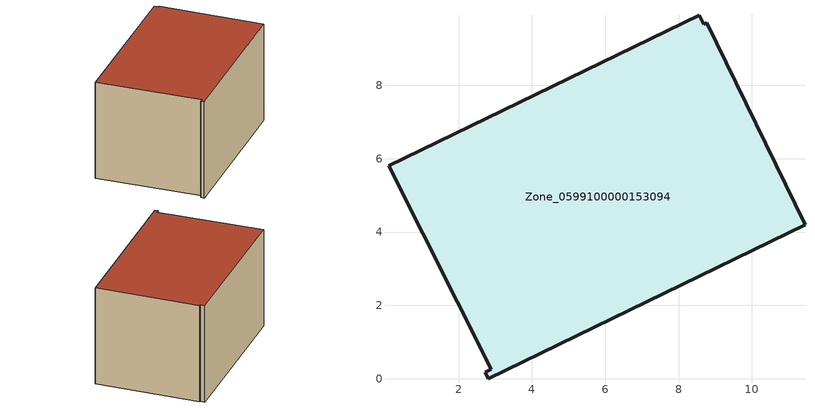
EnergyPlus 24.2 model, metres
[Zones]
Zone_0599100000153094
 floor ground (C_G): 8.77,9.71 11.45,4.2 2.81,0 2.73,0.17 2.89,0.26 0.09,5.81 8.57,9.91 8.69,9.67 z0
 wall outside (C_F): 11.45,4.2 8.77,9.71 8.69,9.67 8.57,9.91 0.09,5.81 2.89,0.26 2.73,0.17 2.81,0 11.45,4.2 z0:6.03
 roof outside (C_R): 8.69,9.67 8.57,9.91 0.09,5.81 2.89,0.26 2.73,0.17 2.81,0 11.45,4.2 8.77,9.71 z6.03
[BUILDING]
Pand.0599100000153094: North Axis=0; Terrain=City; Loads Convergence Tolerance Value=0.04; Temperature Convergence Tolerance Value=0.4; Solar Distribution=FullExterior; Maximum Number of Warmup Days=25; Minimum Number of Warmup Days=1
[Site:Location]
Rotterdam.The.Hague.AP_ZH_NLD Design_Conditions: Latitude=51.96; Longitude=4.45; Time Zone=1; Elevation=-4.5
[SITE:GROUNDTEMPERATURE:BUILDINGSURFACE]
18, 18, 18, 18, 18, 18, 18, 18, 18, 18, 18, 18
[MATERIAL] Thermal Absorptance=0.9; Solar Absorptance=0.7; Visible Absorptance=0.7
Name | Roughness | Thickness | Conductivity | Density | Specific Heat
G.TC.1965-1974 | MediumSmooth | 0.15 | 0.882353 | 540 | 1210
F.TC.1965-1974 | Rough | 0.3 | 0.697674 | 1920 | 840
R.TC.1965-1974 | MediumRough | 0.2 | 0.232558 | 1500 | 1000
[CONSTRUCTION]
C_G: G.TC.1965-1974
C_F: F.TC.1965-1974
C_R: R.TC.1965-1974
[ZONE]
Zone_0599100000153094: Type=1; Multiplier=1; Ceiling Height=Autocalculate; Volume=Autocalculate; Floor Area=autocalculate; Part of Total Floor Area=Yes
[ZONEINFILTRATION:DESIGNFLOWRATE]
Infil_Zone_0599100000153094: Zone or ZoneList or Space or SpaceList=Zone_0599100000153094; Schedule=AlwaysOn; Design Flow Rate Calculation Method=Flow/Area; Flow Rate per Floor Area=0.003; Constant Term Coefficient=1; Temperature Term Coefficient=0; Velocity Term Coefficient=0; Velocity Squared Term Coefficient=0
[HVACTEMPLATE:ZONE:IDEALLOADSAIRSYSTEM]
Zone_0599100000153094: Maximum Heating Supply Air Temperature=50; Minimum Cooling Supply Air Temperature=13; Maximum Heating Supply Air Humidity Ratio=0.0156; Minimum Cooling Supply Air Humidity Ratio=0.0077; Heating Limit=NoLimit; Cooling Limit=NoLimit; Dehumidification Control Type=ConstantSensibleHeatRatio; Cooling Sensible Heat Ratio=0.7; Dehumidification Setpoint=60; Humidification Control Type=None; Humidification Setpoint=30; Outdoor Air Method=None; Outdoor Air Flow Rate per Person=0.00944; Outdoor Air Flow Rate per Zone Floor Area=0; Outdoor Air Flow Rate per Zone=0; Demand Controlled Ventilation Type=None; Outdoor Air Economizer Type=NoEconomizer; Heat Recovery Type=None; Sensible Heat Recovery Effectiveness=0.7; Latent Heat Recovery Effectiveness=0.65
[ZONECONTROL:THERMOSTAT]
ThermostatControl_Zone_0599100000153094: Zone or ZoneList=Zone_0599100000153094; Control Type Schedule=DualSetpointControlType; Control 1=Thermostat_Zone_0599100000153094; Temperature Difference Between Cutout And Setpoint=0
[THERMOSTATSETPOINT:DUALSETPOINT]
Thermostat_Zone_0599100000153094: Heating Setpoint Temperature Schedule=HeatingSetpoint_Zone_0599100000153094; Cooling Setpoint Temperature Schedule=CoolingSetpoint_Zone_0599100000153094
[SCHEDULE:COMPACT]
HeatingSetpoint_Zone_0599100000153094: Through: 12/31, For: AllDays, Until: 24:00, 21
CoolingSetpoint_Zone_0599100000153094: Through: 12/31, For: AllDays, Until: 24:00, 24
DualSetpointControlType: Through: 12/31, For: AllDays, Until: 24:00, 4
AlwaysOn: Through: 12/31, For: AllDays, Until: 24:00, 1
